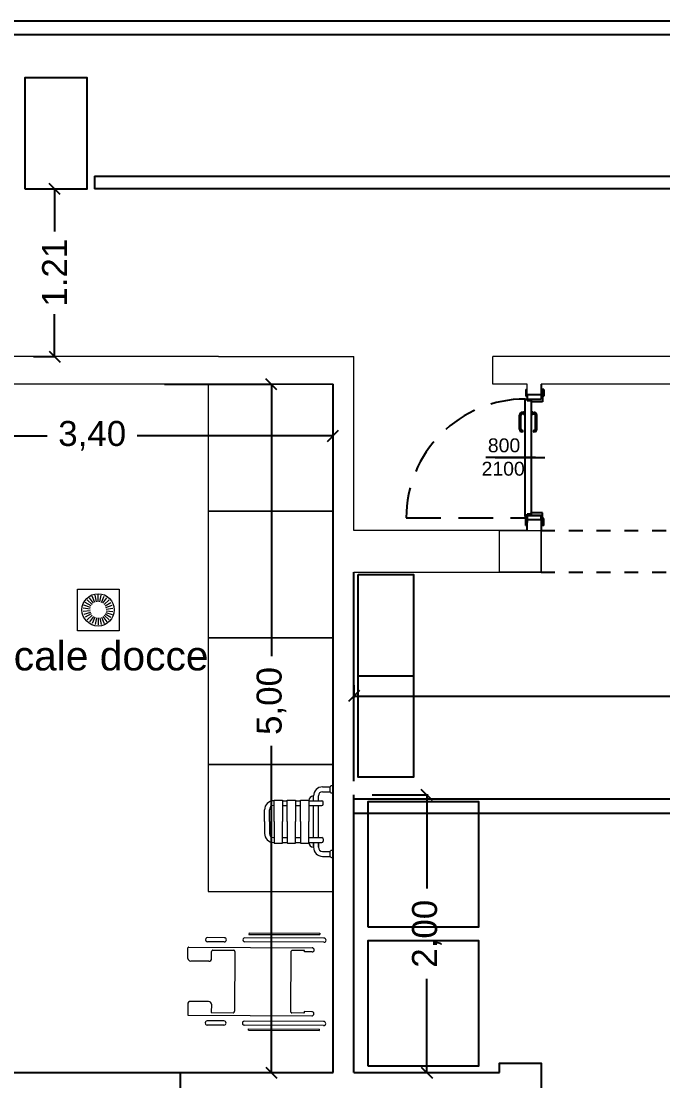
# Model space of a CAD drawing. Header units: millimetres. Extents: x 1769 to 2783, y -1222 to -971.
# Drawn here: x 2657.14 to 2661.76, y -1007.33 to -999.69 of the extents above; entities that cross this region are included whole.
import ezdxf

# ---------------------------------------------------------------- set-up
doc = ezdxf.new("R2010")
doc.units = ezdxf.units.MM
doc.linetypes.add('CONTINUA', pattern=[0])
doc.linetypes.add('HIDDEN', pattern=[0.375, 0.25, -0.125])
for name, color, linetype in [('ARREDI', 8, 'Continuous'), ('FINESTRE', 1, 'Continuous'), ('LINEE SOTTILI', 1, 'Continuous'), ('muri', 7, 'Continuous'), ('quote', 6, 'Continuous'), ('scritte', 240, 'Continuous')]:
    doc.layers.add(name, color=color, linetype=linetype)
doc.styles.add('ARIAL', font='arial.ttf')
doc.styles.add('ROMANS', font='arial.ttf', dxfattribs={"height": 0.15})
doc.dimstyles.new('1a100', dxfattribs={"dimtxt": 0.18, "dimasz": 0.08, "dimexe": 0.01, "dimexo": 0.0625, "dimgap": 0.09, "dimtad": 0, "dimzin": 0, "dimdsep": 46, "dimtxsty": 'ARIAL', "dimblk": 'OBLIQUE', "dimcen": 0.08, "dimclrd": 1, "dimclre": 1, "dimadec": 0, "dimazin": 0, "dimtfac": 1, "dimtofl": 0, "dimtmove": 0, "dimatfit": 1, "dimfxl": 1, "dimtolj": 1, "dimtzin": 0, "dimarcsym": 0})

# ---------------------------------------------------------------- blocks, each defined once
blk = doc.blocks.new('_Oblique')
at = {"color": 0, "linetype": 'ByBlock', "lineweight": -2}
blk.add_line((-0.5, -0.5), (0.5, 0.5), dxfattribs=at)
blk = doc.blocks.new('*D6')
at = {"layer": 'Defpoints', "color": 0, "lineweight": 60, "ltscale": 0.2, "transparency": 16777216}
for p in [(2659.5314, -1004.4145), (2666.7259, -1004.4145), (2666.7259, -1004.5545)]:
    blk.add_point(p, dxfattribs=at)
at = {"layer": 'quote', "color": 1, "lineweight": -2, "ltscale": 0.2, "transparency": 16777216}
for p, q in [((2659.5314, -1004.477), (2659.5314, -1004.5645)), ((2666.7259, -1004.477), (2666.7259, -1004.5645)), ((2659.5314, -1004.5545), (2662.8059, -1004.5545)), ((2666.7259, -1004.5545), (2663.4514, -1004.5545))]:
    blk.add_line(p, q, dxfattribs=at)
at = {"layer": 'quote', "color": 1, "lineweight": -2, "ltscale": 0.2, "transparency": 16777216, "xscale": 0.08, "yscale": 0.08, "zscale": 0.08, "rotation": 180}
blk.add_blockref('_Oblique', (2659.5314, -1004.5545), dxfattribs=at)
at = {"layer": 'quote', "color": 1, "lineweight": -2, "ltscale": 0.2, "transparency": 16777216, "xscale": 0.08, "yscale": 0.08, "zscale": 0.08}
blk.add_blockref('_Oblique', (2666.7259, -1004.5545), dxfattribs=at)
at = {"layer": 'quote', "color": 0, "ltscale": 0.2, "transparency": 16777216, "insert": (2663.1286, -1004.5545), "char_height": 0.18, "attachment_point": 5, "style": 'ARIAL'}
blk.add_mtext('\\A1;7,20', dxfattribs=at)
blk = doc.blocks.new('*D7')
at = {"layer": 'Defpoints', "color": 0, "lineweight": 60, "ltscale": 0.2, "transparency": 16777216}
for p in [(2659.6005, -1005.267), (2660.0563, -1005.267), (2659.6005, -1007.2671)]:
    blk.add_point(p, dxfattribs=at)
at = {"layer": 'quote', "color": 1, "lineweight": -2, "ltscale": 0.2, "transparency": 16777216}
for p, q in [((2659.663, -1005.267), (2660.0663, -1005.267)), ((2660.0563, -1005.267), (2660.0563, -1005.942)), ((2660.0563, -1007.2671), (2660.0563, -1006.592)), ((2659.663, -1007.2671), (2660.0663, -1007.2671))]:
    blk.add_line(p, q, dxfattribs=at)
at = {"layer": 'quote', "color": 1, "lineweight": -2, "ltscale": 0.2, "transparency": 16777216, "xscale": 0.08, "yscale": 0.08, "zscale": 0.08}
for p, rotation in [((2660.0563, -1005.267), 90), ((2660.0563, -1007.2671), 270)]:
    blk.add_blockref('_Oblique', p, dxfattribs=dict(at, rotation=rotation))
at = {"layer": 'quote', "color": 0, "ltscale": 0.2, "transparency": 16777216, "insert": (2660.0563, -1006.267), "char_height": 0.18, "attachment_point": 5, "rotation": 90, "style": 'ARIAL'}
blk.add_mtext('\\A1;2,00', dxfattribs=at)
blk = doc.blocks.new('*D8')
at = {"layer": 'Defpoints', "color": 0, "lineweight": 60, "ltscale": 0.2, "transparency": 16777216}
for p in [(2658.1045, -1002.3096), (2658.9375, -1002.3096), (2658.1045, -1007.267)]:
    blk.add_point(p, dxfattribs=at)
at = {"layer": 'quote', "color": 1, "lineweight": -2, "ltscale": 0.2, "transparency": 16777216}
for p, q in [((2658.167, -1002.3096), (2658.9475, -1002.3096)), ((2658.9375, -1002.3096), (2658.9375, -1004.2669)), ((2658.9375, -1007.267), (2658.9375, -1004.9139)), ((2658.167, -1007.267), (2658.9475, -1007.267))]:
    blk.add_line(p, q, dxfattribs=at)
at = {"layer": 'quote', "color": 1, "lineweight": -2, "ltscale": 0.2, "transparency": 16777216, "xscale": 0.08, "yscale": 0.08, "zscale": 0.08}
for p, rotation in [((2658.9375, -1002.3096), 90), ((2658.9375, -1007.267), 270)]:
    blk.add_blockref('_Oblique', p, dxfattribs=dict(at, rotation=rotation))
at = {"layer": 'quote', "color": 0, "ltscale": 0.2, "transparency": 16777216, "insert": (2658.9375, -1004.5904), "char_height": 0.18, "attachment_point": 5, "rotation": 90, "style": 'ARIAL'}
blk.add_mtext('\\A1;5,00', dxfattribs=at)
blk = doc.blocks.new('*D9')
at = {"layer": 'Defpoints', "color": 0, "lineweight": 60, "ltscale": 0.2, "transparency": 16777216}
for p in [(2659.3814, -1002.6803), (2656.0314, -1002.8691), (2659.3814, -1002.8691)]:
    blk.add_point(p, dxfattribs=at)
at = {"layer": 'quote', "color": 1, "lineweight": -2, "ltscale": 0.2, "transparency": 16777216}
for p, q in [((2656.0314, -1002.8066), (2656.0314, -1002.6703)), ((2659.3814, -1002.8066), (2659.3814, -1002.6703)), ((2656.0314, -1002.6803), (2657.3237, -1002.6803)), ((2659.3814, -1002.6803), (2657.9706, -1002.6803))]:
    blk.add_line(p, q, dxfattribs=at)
at = {"layer": 'quote', "color": 1, "lineweight": -2, "ltscale": 0.2, "transparency": 16777216, "xscale": 0.08, "yscale": 0.08, "zscale": 0.08, "rotation": 180}
blk.add_blockref('_Oblique', (2656.0314, -1002.6803), dxfattribs=at)
at = {"layer": 'quote', "color": 1, "lineweight": -2, "ltscale": 0.2, "transparency": 16777216, "xscale": 0.08, "yscale": 0.08, "zscale": 0.08}
blk.add_blockref('_Oblique', (2659.3814, -1002.6803), dxfattribs=at)
at = {"layer": 'quote', "color": 0, "ltscale": 0.2, "transparency": 16777216, "insert": (2657.6471, -1002.6803), "char_height": 0.18, "attachment_point": 5, "style": 'ARIAL'}
blk.add_mtext('\\A1;3,40', dxfattribs=at)
blk = doc.blocks.new('*D49')
at = {"layer": 'Defpoints', "color": 0, "lineweight": 60, "ltscale": 0.2, "transparency": 16777216}
for p in [(2657.1608, -1000.902), (2657.1608, -1002.1096), (2657.3763, -1002.1096)]:
    blk.add_point(p, dxfattribs=at)
at = {"layer": 'quote', "color": 1, "lineweight": -2, "ltscale": 0.2, "transparency": 16777216}
for p, q in [((2657.2233, -1000.902), (2657.3863, -1000.902)), ((2657.3763, -1000.902), (2657.3763, -1001.2079)), ((2657.3763, -1002.1096), (2657.3763, -1001.8038)), ((2657.2233, -1002.1096), (2657.3863, -1002.1096))]:
    blk.add_line(p, q, dxfattribs=at)
at = {"layer": 'quote', "color": 1, "lineweight": -2, "ltscale": 0.2, "transparency": 16777216, "xscale": 0.08, "yscale": 0.08, "zscale": 0.08}
for p, rotation in [((2657.3763, -1000.902), 90), ((2657.3763, -1002.1096), 270)]:
    blk.add_blockref('_Oblique', p, dxfattribs=dict(at, rotation=rotation))
at = {"layer": 'quote', "color": 0, "ltscale": 0.2, "transparency": 16777216, "insert": (2657.3763, -1001.5058), "char_height": 0.18, "attachment_point": 5, "rotation": 90, "style": 'ARIAL'}
blk.add_mtext('\\A1;1.21', dxfattribs=at)

msp = doc.modelspace()

# ---------------------------------------------------------------- linework, layer by layer
at = {"color": 1}
for p, q in [((2675.197, -999.6941), (2654.3838, -999.6941)), ((2675.197, -999.7933), (2654.3838, -999.7933)), ((2675.197, -999.7933), (2654.3838, -999.7933))]:
    msp.add_line(p, q, dxfattribs=at)
at = {"color": 1, "linetype": 'HIDDEN'}
msp.add_lwpolyline([(2660.7636, -1002.4158, 0.414214), (2659.9082, -1003.2712), (2660.7636, -1003.2712)], format="xyb", dxfattribs=at)
at = {"layer": 'ARREDI', "linetype": 'ByBlock', "lineweight": 0, "ltscale": 0.2}
for p, q in [((2657.6391, -1003.9049), (2657.5967, -1003.8804)), ((2657.6391, -1003.9049), (2657.5967, -1003.8804)), ((2657.6463, -1003.8951), (2657.6098, -1003.8623)), ((2657.6463, -1003.8951), (2657.6098, -1003.8623)), ((2657.6553, -1003.887), (2657.6265, -1003.8473)), ((2657.6553, -1003.887), (2657.6265, -1003.8473)), ((2657.6658, -1003.8809), (2657.6459, -1003.8361)), ((2657.6658, -1003.8809), (2657.6459, -1003.8361)), ((2657.6774, -1003.8771), (2657.6672, -1003.8292)), ((2657.6774, -1003.8771), (2657.6672, -1003.8292)), ((2657.6895, -1003.8758), (2657.6895, -1003.8268)), ((2657.6895, -1003.8758), (2657.6895, -1003.8268)), ((2657.7016, -1003.8771), (2657.7118, -1003.8292)), ((2657.7016, -1003.8771), (2657.7118, -1003.8292)), ((2657.7132, -1003.8809), (2657.7331, -1003.8361)), ((2657.7132, -1003.8809), (2657.7331, -1003.8361)), ((2657.7237, -1003.887), (2657.7525, -1003.8473)), ((2657.7237, -1003.887), (2657.7525, -1003.8473)), ((2657.7327, -1003.8951), (2657.7692, -1003.8623)), ((2657.7327, -1003.8951), (2657.7692, -1003.8623)), ((2657.7399, -1003.9049), (2657.7823, -1003.8804)), ((2657.7399, -1003.9049), (2657.7823, -1003.8804)), ((2657.6316, -1003.928), (2657.5829, -1003.9228)), ((2657.6316, -1003.928), (2657.5829, -1003.9228)), ((2657.6316, -1003.9401), (2657.5829, -1003.9452)), ((2657.6316, -1003.9401), (2657.5829, -1003.9452)), ((2657.6342, -1003.9161), (2657.5875, -1003.9009)), ((2657.6342, -1003.9161), (2657.5875, -1003.9009)), ((2657.6342, -1003.952), (2657.5875, -1003.9672)), ((2657.6342, -1003.952), (2657.5875, -1003.9672)), ((2657.6391, -1003.9631), (2657.5967, -1003.9876)), ((2657.6391, -1003.9631), (2657.5967, -1003.9876)), ((2657.6463, -1003.973), (2657.6098, -1004.0058)), ((2657.6463, -1003.973), (2657.6098, -1004.0058)), ((2657.7327, -1003.973), (2657.7692, -1004.0058)), ((2657.7327, -1003.973), (2657.7692, -1004.0058)), ((2657.7399, -1003.9631), (2657.7823, -1003.9876)), ((2657.7399, -1003.9631), (2657.7823, -1003.9876)), ((2657.7448, -1003.9161), (2657.7915, -1003.9009)), ((2657.7448, -1003.9161), (2657.7915, -1003.9009)), ((2657.7448, -1003.952), (2657.7915, -1003.9672)), ((2657.7448, -1003.952), (2657.7915, -1003.9672)), ((2657.7474, -1003.928), (2657.7961, -1003.9228)), ((2657.7474, -1003.928), (2657.7961, -1003.9228)), ((2657.7474, -1003.9401), (2657.7961, -1003.9452)), ((2657.7474, -1003.9401), (2657.7961, -1003.9452)), ((2657.6553, -1003.9811), (2657.6265, -1004.0208)), ((2657.6553, -1003.9811), (2657.6265, -1004.0208)), ((2657.6658, -1003.9872), (2657.6459, -1004.032)), ((2657.6658, -1003.9872), (2657.6459, -1004.032)), ((2657.6774, -1003.991), (2657.6672, -1004.0389)), ((2657.6774, -1003.991), (2657.6672, -1004.0389)), ((2657.6895, -1003.9922), (2657.6895, -1004.0412)), ((2657.6895, -1003.9922), (2657.6895, -1004.0412)), ((2657.7016, -1003.991), (2657.7118, -1004.0389)), ((2657.7016, -1003.991), (2657.7118, -1004.0389)), ((2657.7132, -1003.9872), (2657.7331, -1004.032)), ((2657.7132, -1003.9872), (2657.7331, -1004.032)), ((2657.7237, -1003.9811), (2657.7525, -1004.0208)), ((2657.7237, -1003.9811), (2657.7525, -1004.0208)), ((2659.3052, -1005.2093), (2659.3614, -1005.2093)), ((2659.3052, -1005.2443), (2659.3614, -1005.2443)), ((2658.9526, -1005.3093), (2658.957, -1005.3093)), ((2658.9526, -1005.3093), (2658.957, -1005.3093)), ((2658.9526, -1005.3443), (2658.957, -1005.3443)), ((2659.017, -1005.3093), (2659.0514, -1005.3093)), ((2659.017, -1005.3093), (2659.0514, -1005.3093)), ((2659.017, -1005.3443), (2659.0514, -1005.3443)), ((2659.1114, -1005.3093), (2659.1458, -1005.3093)), ((2659.1114, -1005.3093), (2659.1458, -1005.3093)), ((2659.1114, -1005.3443), (2659.1458, -1005.3443)), ((2659.2058, -1005.3093), (2659.3002, -1005.3093)), ((2659.2058, -1005.3443), (2659.3002, -1005.3443)), ((2659.2402, -1005.3093), (2659.2402, -1005.2743)), ((2659.2402, -1005.5743), (2659.2402, -1005.3443)), ((2659.2752, -1005.3093), (2659.2752, -1005.2743)), ((2659.2752, -1005.5743), (2659.2752, -1005.3443)), ((2659.3102, -1005.3343), (2659.3102, -1005.3193)), ((2658.8876, -1005.4593), (2658.8876, -1005.3743)), ((2658.9226, -1005.4593), (2658.9226, -1005.3743)), ((2658.8876, -1005.4593), (2658.8876, -1005.5443)), ((2658.9226, -1005.4593), (2658.9226, -1005.5443)), ((2658.9526, -1005.5743), (2658.957, -1005.5743)), ((2659.017, -1005.5743), (2659.0514, -1005.5743)), ((2659.1114, -1005.5743), (2659.1458, -1005.5743)), ((2659.2058, -1005.5743), (2659.3002, -1005.5743)), ((2658.9526, -1005.6093), (2658.957, -1005.6093)), ((2658.9526, -1005.6093), (2658.957, -1005.6093)), ((2659.017, -1005.6093), (2659.0514, -1005.6093)), ((2659.017, -1005.6093), (2659.0514, -1005.6093)), ((2659.1114, -1005.6093), (2659.1458, -1005.6093)), ((2659.1114, -1005.6093), (2659.1458, -1005.6093)), ((2659.2058, -1005.6093), (2659.3002, -1005.6093)), ((2659.2402, -1005.6443), (2659.2402, -1005.6093)), ((2659.2402, -1005.6093), (2659.2402, -1005.6443)), ((2659.2752, -1005.6443), (2659.2752, -1005.6093)), ((2659.2752, -1005.6093), (2659.2752, -1005.6443)), ((2659.3102, -1005.5843), (2659.3102, -1005.5993)), ((2659.3052, -1005.6743), (2659.3614, -1005.6743)), ((2659.3052, -1005.7093), (2659.3614, -1005.7093)), ((2658.776, -1006.2611), (2658.7759, -1006.2711)), ((2658.776, -1006.2611), (2659.286, -1006.2634)), ((2659.286, -1006.2634), (2659.2859, -1006.2734)), ((2658.5981, -1006.3252), (2658.4781, -1006.3247)), ((2658.5983, -1006.2952), (2658.4783, -1006.2947)), ((2659.3157, -1006.3285), (2658.7457, -1006.3259)), ((2659.3158, -1006.2985), (2658.7458, -1006.2959)), ((2658.7759, -1006.2711), (2659.2859, -1006.2734)), ((2658.3364, -1006.444), (2658.3367, -1006.369)), ((2658.3418, -1006.364), (2659.2305, -1006.3682)), ((2658.5064, -1006.4448), (2658.5066, -1006.3948)), ((2658.5167, -1006.3849), (2658.6638, -1006.3855)), ((2658.6737, -1006.3956), (2658.6718, -1006.8256)), ((2659.0783, -1006.8325), (2659.0804, -1006.3925)), ((2659.1739, -1006.3879), (2659.0854, -1006.3875)), ((2659.1748, -1006.3969), (2659.1749, -1006.3889)), ((2659.2304, -1006.3982), (2659.1758, -1006.3979)), ((2658.4863, -1006.4647), (2658.3563, -1006.4641)), ((2658.3349, -1006.774), (2658.3345, -1006.849)), ((2658.485, -1006.7547), (2658.355, -1006.7541)), ((2658.5049, -1006.7748), (2658.5046, -1006.8348)), ((2658.3395, -1006.854), (2659.2282, -1006.8581)), ((2658.5046, -1006.8348), (2658.6617, -1006.8355)), ((2659.1718, -1006.8379), (2659.0833, -1006.8375)), ((2659.1728, -1006.8289), (2659.1728, -1006.8369)), ((2659.2284, -1006.8281), (2659.1738, -1006.8279)), ((2658.5953, -1006.9252), (2658.4754, -1006.9247)), ((2658.5955, -1006.8952), (2658.4755, -1006.8947)), ((2659.3129, -1006.9285), (2658.7429, -1006.9259)), ((2659.313, -1006.8985), (2658.7431, -1006.8959)), ((2658.7728, -1006.951), (2659.2828, -1006.9534)), ((2658.7728, -1006.961), (2658.7728, -1006.951)), ((2658.7728, -1006.961), (2659.2827, -1006.9634)), ((2659.2827, -1006.9634), (2659.2828, -1006.9534))]:
    msp.add_line(p, q, dxfattribs=at)
at = {"layer": 'ARREDI'}
msp.add_line((2659.5614, -1004.4097), (2659.9614, -1004.4097), dxfattribs=at)
at = {"layer": 'ARREDI', "linetype": 'ByBlock', "lineweight": 0, "ltscale": 0.2}
for points in [[(2658.4814, -1003.2227), (2659.3814, -1003.2227), (2659.3814, -1002.3096), (2658.4814, -1002.3096)], [(2658.4814, -1004.1358), (2659.3814, -1004.1358), (2659.3814, -1003.2227), (2658.4814, -1003.2227)], [(2657.8421, -1004.0859), (2657.5421, -1004.0859), (2657.5421, -1003.7859), (2657.8421, -1003.7859)], [(2657.8421, -1004.0859), (2657.5421, -1004.0859), (2657.5421, -1003.7859), (2657.8421, -1003.7859)], [(2658.4814, -1005.0489), (2659.3814, -1005.0489), (2659.3814, -1004.1358), (2658.4814, -1004.1358)], [(2658.4814, -1005.962), (2659.3814, -1005.962), (2659.3814, -1005.0489), (2658.4814, -1005.0489)]]:
    msp.add_lwpolyline(points, close=True, dxfattribs=at)
at = {"layer": 'ARREDI'}
for points in [[(2659.5614, -1003.6797), (2659.9614, -1003.6797), (2659.9614, -1005.1397), (2659.5614, -1005.1397)], [(2659.6314, -1006.217), (2660.4314, -1006.217), (2660.4314, -1005.317), (2659.6314, -1005.317)], [(2659.6314, -1007.217), (2660.4314, -1007.217), (2660.4314, -1006.317), (2659.6314, -1006.317)]]:
    msp.add_lwpolyline(points, close=True, dxfattribs=at)
at = {"layer": 'ARREDI', "linetype": 'ByBlock', "lineweight": 0, "ltscale": 0.2}
for points in [[(2659.3814, -1005.2543), (2659.3714, -1005.2543, -0.414214), (2659.3614, -1005.2443), (2659.3614, -1005.2093, -0.414214), (2659.3714, -1005.1993), (2659.3814, -1005.1993)], [(2658.957, -1005.4593), (2658.957, -1005.3063, -0.414214), (2658.959, -1005.3043), (2659.015, -1005.3043, -0.414214), (2659.017, -1005.3063), (2659.017, -1005.4593)], [(2659.0514, -1005.4593), (2659.0514, -1005.3063, -0.414214), (2659.0534, -1005.3043), (2659.1094, -1005.3043, -0.414214), (2659.1114, -1005.3063), (2659.1114, -1005.4593)], [(2659.1458, -1005.4593), (2659.1458, -1005.3063, -0.414214), (2659.1478, -1005.3043), (2659.2038, -1005.3043, -0.414214), (2659.2058, -1005.3063), (2659.2058, -1005.4593)], [(2658.957, -1005.4593), (2658.957, -1005.6123, 0.414214), (2658.959, -1005.6143), (2659.015, -1005.6143, 0.414214), (2659.017, -1005.6123), (2659.017, -1005.4593)], [(2659.0514, -1005.4593), (2659.0514, -1005.6123, 0.414214), (2659.0534, -1005.6143), (2659.1094, -1005.6143, 0.414214), (2659.1114, -1005.6123), (2659.1114, -1005.4593)], [(2659.1458, -1005.4593), (2659.1458, -1005.6123, 0.414214), (2659.1478, -1005.6143), (2659.2038, -1005.6143, 0.414214), (2659.2058, -1005.6123), (2659.2058, -1005.4593)], [(2659.3814, -1005.7193), (2659.3714, -1005.7193, -0.414214), (2659.3614, -1005.7093), (2659.3614, -1005.6743, -0.414214), (2659.3714, -1005.6643), (2659.3814, -1005.6643)]]:
    msp.add_lwpolyline(points, format="xyb", dxfattribs=at)
msp.add_circle((2657.6895, -1003.934), 0.1164, dxfattribs=at)
msp.add_circle((2657.6895, -1003.934), 0.1164, dxfattribs=at)
for centre, radius, start, end in [((2659.3052, -1005.2743), 0.065, 90, 180), ((2659.3052, -1005.2743), 0.03, 90, 180), ((2658.9526, -1005.3743), 0.065, 90, 180), ((2658.9526, -1005.3743), 0.03, 90, 180), ((2659.2424, -1005.3109), 0.0366, 93.47048, 177.53262), ((2659.3002, -1005.3193), 0.01, 0, 90), ((2659.3002, -1005.3343), 0.01, 270, 0), ((2658.9526, -1005.5443), 0.065, 180, 270), ((2658.9526, -1005.5443), 0.03, 180, 270), ((2659.3002, -1005.5843), 0.01, 0, 90), ((2659.2424, -1005.6077), 0.0366, 182.46738, 266.52952), ((2659.3052, -1005.6443), 0.065, 180, 270), ((2659.3052, -1005.6443), 0.03, 180, 270), ((2659.3002, -1005.5993), 0.01, 270, 0), ((2658.4782, -1006.3097), 0.015, 89.735, 269.735), ((2658.5982, -1006.3102), 0.015, 269.735, 89.735), ((2658.7458, -1006.3109), 0.015, 89.735, 269.735), ((2659.3158, -1006.3135), 0.015, 269.735, 89.735), ((2658.3417, -1006.369), 0.005, 89.735, 179.73504), ((2658.5166, -1006.3949), 0.01, 89.735, 179.735), ((2658.6637, -1006.3955), 0.01, 359.73501, 89.735), ((2659.0854, -1006.3925), 0.005, 89.735, 179.735), ((2659.1739, -1006.3889), 0.001, 359.73504, 89.73496), ((2659.1758, -1006.3969), 0.001, 179.73504, 269.73496), ((2659.2304, -1006.3832), 0.015, 269.735, 89.735), ((2658.3564, -1006.4441), 0.02, 179.735, 269.73499), ((2658.4864, -1006.4447), 0.02, 269.73502, 359.735), ((2658.3549, -1006.7741), 0.02, 89.73501, 179.735), ((2658.4849, -1006.7747), 0.02, 359.735, 89.73499), ((2658.3395, -1006.849), 0.005, 179.73501, 269.735), ((2658.6618, -1006.8255), 0.01, 269.735, 359.73499), ((2659.0833, -1006.8325), 0.005, 179.735, 269.735), ((2659.1718, -1006.8369), 0.001, 269.73504, 359.73496), ((2659.1738, -1006.8289), 0.001, 89.73504, 179.73496), ((2659.2283, -1006.8431), 0.015, 269.735, 89.735), ((2658.4754, -1006.9097), 0.015, 89.735, 269.735), ((2658.5954, -1006.9102), 0.015, 269.735, 89.735), ((2658.743, -1006.9109), 0.015, 89.735, 269.735), ((2659.313, -1006.9135), 0.015, 269.735, 89.735)]:
    msp.add_arc(centre, radius, start, end, dxfattribs=at)
at = {"layer": 'FINESTRE', "color": 1}
for p, q in [((2675.197, -999.6941), (2654.3838, -999.6941)), ((2657.6639, -1000.8105), (2662.7162, -1000.8105)), ((2657.6639, -1000.8105), (2657.6639, -1000.902)), ((2662.7162, -1000.902), (2657.6639, -1000.902)), ((2660.7686, -1002.3458), (2660.7686, -1002.3958)), ((2660.7686, -1002.3458), (2660.7786, -1002.3458)), ((2660.8986, -1002.3458), (2660.8786, -1002.3458)), ((2660.8886, -1002.3458), (2660.8886, -1002.4358)), ((2660.8986, -1002.3458), (2660.8986, -1002.3958)), ((2660.7636, -1003.2558), (2660.7636, -1002.4158)), ((2660.7636, -1002.4158), (2660.7786, -1002.4158)), ((2660.7686, -1002.3958), (2660.7786, -1002.3958)), ((2660.7786, -1002.3858), (2660.7786, -1002.4258)), ((2660.7786, -1002.4258), (2660.7786, -1002.4158)), ((2660.7786, -1002.4166), (2660.8786, -1002.4166)), ((2660.7786, -1002.4258), (2660.8086, -1002.4258)), ((2660.8086, -1002.4258), (2660.7786, -1002.4258)), ((2660.8086, -1002.4258), (2660.8086, -1003.2458)), ((2660.8086, -1002.4258), (2660.8086, -1002.4358)), ((2660.8886, -1002.4358), (2660.8086, -1002.4358)), ((2660.8786, -1002.3858), (2660.8786, -1002.4166)), ((2660.8986, -1002.3958), (2660.8886, -1002.3958)), ((2660.7586, -1002.512), (2660.7436, -1002.512)), ((2660.7586, -1002.522), (2660.7436, -1002.522)), ((2660.7636, -1002.5033), (2660.7586, -1002.5033)), ((2660.7586, -1002.5308), (2660.7586, -1002.5033)), ((2660.8086, -1002.5033), (2660.8136, -1002.5033)), ((2660.8136, -1002.5308), (2660.8136, -1002.5033)), ((2660.8136, -1002.512), (2660.8286, -1002.512)), ((2660.8136, -1002.522), (2660.8286, -1002.522)), ((2660.7236, -1002.632), (2660.7236, -1002.532)), ((2660.7336, -1002.632), (2660.7336, -1002.532)), ((2660.7636, -1002.5308), (2660.7586, -1002.5308)), ((2660.8086, -1002.5308), (2660.8136, -1002.5308)), ((2660.8386, -1002.632), (2660.8386, -1002.532)), ((2660.8486, -1002.632), (2660.8486, -1002.532)), ((2660.8379, -1002.8358), (2660.4808, -1002.8358)), ((2660.5483, -1002.8358), (2660.9054, -1002.8358)), ((2660.7636, -1003.2558), (2660.7786, -1003.2558)), ((2660.7636, -1003.2558), (2660.7786, -1003.2558)), ((2660.7686, -1003.3258), (2660.7686, -1003.2758)), ((2660.7686, -1003.305), (2660.7686, -1003.2758)), ((2660.7686, -1003.2758), (2660.7786, -1003.2758)), ((2660.7686, -1003.3258), (2660.7686, -1003.2758)), ((2660.7686, -1003.2758), (2660.7786, -1003.2758)), ((2660.8086, -1003.2458), (2660.7786, -1003.2458)), ((2660.7786, -1003.2458), (2660.8086, -1003.2458)), ((2660.7786, -1003.2458), (2660.7786, -1003.2558)), ((2660.7786, -1003.2458), (2660.7786, -1003.2558)), ((2660.7786, -1003.2458), (2660.8086, -1003.2458)), ((2660.8086, -1003.2458), (2660.7786, -1003.2458)), ((2660.7786, -1003.2858), (2660.7786, -1003.2458)), ((2660.7786, -1003.255), (2660.7786, -1003.305)), ((2660.8786, -1003.255), (2660.7786, -1003.255)), ((2660.8786, -1003.255), (2660.7786, -1003.255)), ((2660.7786, -1003.2858), (2660.7786, -1003.255)), ((2660.7786, -1003.255), (2660.8786, -1003.255)), ((2660.8086, -1003.2458), (2660.8086, -1003.2358)), ((2660.8886, -1003.2358), (2660.8086, -1003.2358)), ((2660.8886, -1003.2358), (2660.8086, -1003.2358)), ((2660.8086, -1003.2458), (2660.8086, -1003.2358)), ((2660.8786, -1003.255), (2660.8786, -1003.2858)), ((2660.8786, -1003.2858), (2660.8786, -1003.255)), ((2660.8886, -1003.3258), (2660.8886, -1003.2358)), ((2660.8886, -1003.3058), (2660.8886, -1003.2358)), ((2660.8886, -1003.3258), (2660.8886, -1003.2358)), ((2660.8986, -1003.2758), (2660.8886, -1003.2758)), ((2660.8986, -1003.2758), (2660.8886, -1003.2758)), ((2660.8986, -1003.3258), (2660.8986, -1003.2758)), ((2660.8986, -1003.305), (2660.8986, -1003.2758)), ((2660.8986, -1003.3258), (2660.8986, -1003.2758)), ((2660.7686, -1003.3258), (2660.7786, -1003.3258)), ((2660.7686, -1003.3258), (2660.7786, -1003.3258)), ((2660.8986, -1003.3258), (2660.8786, -1003.3258)), ((2660.8986, -1003.3258), (2660.8786, -1003.3258))]:
    msp.add_line(p, q, dxfattribs=at)
msp.add_circle((2660.7711, -1003.2643), 0.0075, dxfattribs=at)
for centre, radius, start, end in [((2660.7436, -1002.532), 0.02, 90, 180), ((2660.7436, -1002.532), 0.01, 90, 180), ((2660.8286, -1002.532), 0.02, 360, 90), ((2660.8286, -1002.532), 0.01, 360, 90), ((2660.7436, -1002.632), 0.02, 180, 270), ((2660.7436, -1002.632), 0.01, 180, 270), ((2660.7432, -1002.647), 0.00502, 274.96768, 85.03232), ((2660.8291, -1002.647), 0.00502, 94.96768, 265.03232), ((2660.8286, -1002.632), 0.01, 270, 360), ((2660.8286, -1002.632), 0.02, 270, 360)]:
    msp.add_arc(centre, radius, start, end, dxfattribs=at)
at = {"layer": 'LINEE SOTTILI', "color": 1, "linetype": 'HIDDEN', "ltscale": 0.2}
for p, q in [((2660.8786, -1003.362), (2665.1387, -1003.362)), ((2660.8786, -1003.662), (2665.1387, -1003.662))]:
    msp.add_line(p, q, dxfattribs=at)
at = {"layer": 'muri', "color": 3, "linetype": 'ByBlock', "lineweight": 0, "ltscale": 0.2}
for p, q in [((2658.5564, -1002.1096), (2655.5814, -1002.1096)), ((2658.5564, -1002.1096), (2659.5314, -1002.1096)), ((2659.5314, -1003.362), (2659.5314, -1002.1096)), ((2661.8818, -1002.1096), (2660.5314, -1002.1096)), ((2660.5314, -1002.3096), (2660.5314, -1002.1096)), ((2658.5814, -1002.3096), (2656.0314, -1002.3096)), ((2658.5564, -1002.3096), (2659.3814, -1002.3096)), ((2660.7786, -1002.3096), (2660.5314, -1002.3096)), ((2660.7786, -1002.3858), (2660.7786, -1002.3096)), ((2661.8818, -1002.3096), (2660.8786, -1002.3096)), ((2660.7786, -1003.362), (2659.5314, -1003.362)), ((2660.8786, -1003.662), (2660.8786, -1003.362)), ((2660.8786, -1003.662), (2660.8786, -1003.362)), ((2659.5314, -1003.662), (2660.8786, -1003.662))]:
    msp.add_line(p, q, dxfattribs=at)
at = {"layer": 'muri', "color": 3}
for p, q in [((2659.3814, -1007.267), (2659.3814, -1002.3096)), ((2660.8786, -1002.3096), (2660.8786, -1002.3858)), ((2660.8786, -1002.3858), (2660.7786, -1002.3858)), ((2660.7786, -1003.305), (2660.7786, -1003.2858)), ((2660.8786, -1003.2858), (2660.7786, -1003.2858)), ((2660.8786, -1003.2858), (2660.7786, -1003.2858)), ((2660.8786, -1003.2858), (2660.8786, -1003.305)), ((2660.7786, -1003.362), (2660.7786, -1003.2954)), ((2660.7786, -1003.362), (2660.7786, -1003.2954)), ((2660.8786, -1003.305), (2660.8786, -1003.362)), ((2660.8786, -1003.305), (2660.8786, -1003.362)), ((2659.5314, -1005.167), (2659.5314, -1003.662)), ((2659.5314, -1007.267), (2659.5314, -1005.267)), ((2656.0786, -1007.267), (2659.3814, -1007.267)), ((2658.2805, -1007.267), (2658.2805, -1009.7519)), ((2659.5314, -1007.267), (2660.5786, -1007.267))]:
    msp.add_line(p, q, dxfattribs=at)
at = {"layer": 'muri', "color": 3, "lineweight": -2, "ltscale": 0.2}
for p, q in [((2661.9798, -1005.2982), (2659.5314, -1005.2982)), ((2659.5314, -1005.3982), (2661.9798, -1005.3982))]:
    msp.add_line(p, q, dxfattribs=at)
at = {"layer": 'muri', "color": 3}
msp.add_lwpolyline([(2657.1608, -1000.902), (2657.6108, -1000.902), (2657.6108, -1000.102), (2657.1608, -1000.102)], close=True, dxfattribs=at)
at = {"layer": 'muri', "color": 3, "linetype": 'ByBlock', "lineweight": 0, "ltscale": 0.2}
for points in [[(2657.1608, -1000.902), (2657.6108, -1000.902), (2657.6108, -1000.102), (2657.1608, -1000.102)], [(2660.5786, -1003.362), (2660.8786, -1003.362), (2660.8786, -1003.662), (2660.5786, -1003.662)]]:
    msp.add_lwpolyline(points, close=True, dxfattribs=at)
at = {"layer": 'muri', "color": 3}
msp.add_lwpolyline([(2660.5786, -1007.267), (2660.5786, -1007.1982), (2660.8786, -1007.1982), (2660.8786, -1007.4982), (2660.7314, -1007.4982)], dxfattribs=at)

# ---------------------------------------------------------------- texts
at = {"layer": 'FINESTRE', "color": 1, "style": 'ROMANS'}
for s, p in [('800', (2660.4958, -1002.7989)), ('2100', (2660.4506, -1002.9675))]:
    msp.add_text(s, height=0.1, dxfattribs=at).set_placement(p)
at = {"layer": 'scritte', "color": 6, "linetype": 'CONTINUA', "insert": (2656.8536, -1004.1602), "char_height": 0.21, "width": 1.945177, "attachment_point": 1, "style": 'ARIAL'}
msp.add_mtext('locale docce', dxfattribs=at)

# ---------------------------------------------------------------- dimensions: what is measured, and where the dimension line sits
at = {"layer": 'quote', "ltscale": 0.2}
dim = msp.add_linear_dim(base=(2657.3763, -1002.1096), p1=(2657.1608, -1000.902), p2=(2657.1608, -1002.1096), angle=90, dimstyle='1a100', dxfattribs=at)
dim.commit()
dim.dimension.update_dxf_attribs({"geometry": '*D49', "text_midpoint": (2657.3763, -1001.5058)})
for base, p1, p2, angle, text, picture, middle in [((2658.9375, -1002.3096), (2658.1045, -1007.267), (2658.1045, -1002.3096), 90, '5,00', '*D8', (2658.9375, -1004.5904)), ((2659.3814, -1002.6803), (2656.0314, -1002.8691), (2659.3814, -1002.8691), 360, '3,40', '*D9', (2657.6471, -1002.6803))]:
    dim = msp.add_linear_dim(base=base, p1=p1, p2=p2, angle=angle, text=text, dimstyle='1a100', dxfattribs=at)
    dim.commit()
    dim.dimension.update_dxf_attribs({"geometry": picture, "text_midpoint": middle, "dimtype": 161})
for p1, p2, distance, text, picture, middle in [((2659.5314, -1004.4145), (2666.7259, -1004.4145), -0.14, '7,20', '*D6', (2663.1286, -1004.5545)), ((2659.6005, -1007.2671), (2659.6005, -1005.267), -0.4558, '2,00', '*D7', (2660.0563, -1006.267))]:
    dim = msp.add_aligned_dim(p1=p1, p2=p2, distance=distance, text=text, dimstyle='1a100', dxfattribs=at)
    dim.commit()
    dim.dimension.update_dxf_attribs({"geometry": picture, "text_midpoint": middle})

doc.saveas('drawing.dxf')
